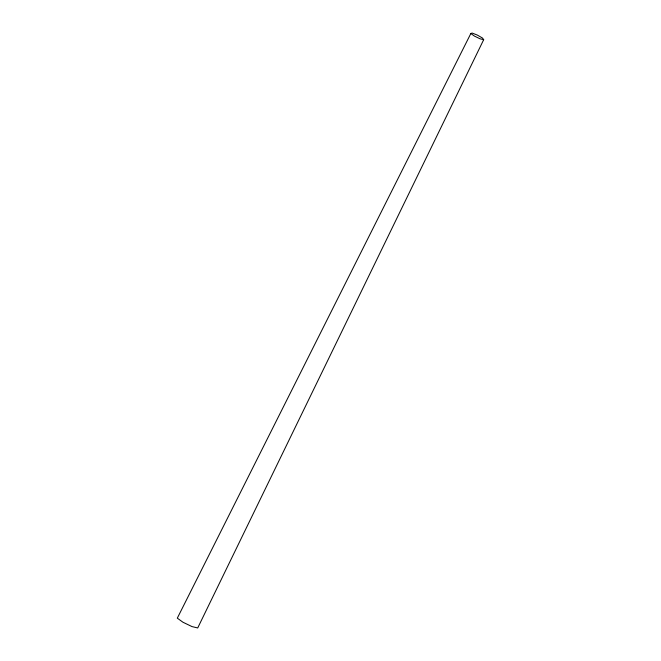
<?xml version="1.0" encoding="UTF-8"?>
<svg xmlns="http://www.w3.org/2000/svg" width="661" height="661" viewBox="0 0 661 661"><rect width="100%" height="100%" fill="white"/><g stroke="black" fill="none" stroke-linecap="round" stroke-linejoin="round"><path stroke-width="0.99" d="M483.687 39.677L197.713 627.95L192.021 626.595L182.948 622.232L177.313 618.159L470.839 33.504L472.128 33.05L477.292 35.05L482.439 37.999L483.687 39.677L480.109 38.825L474.383 36.074L470.839 33.504"/></g></svg>
